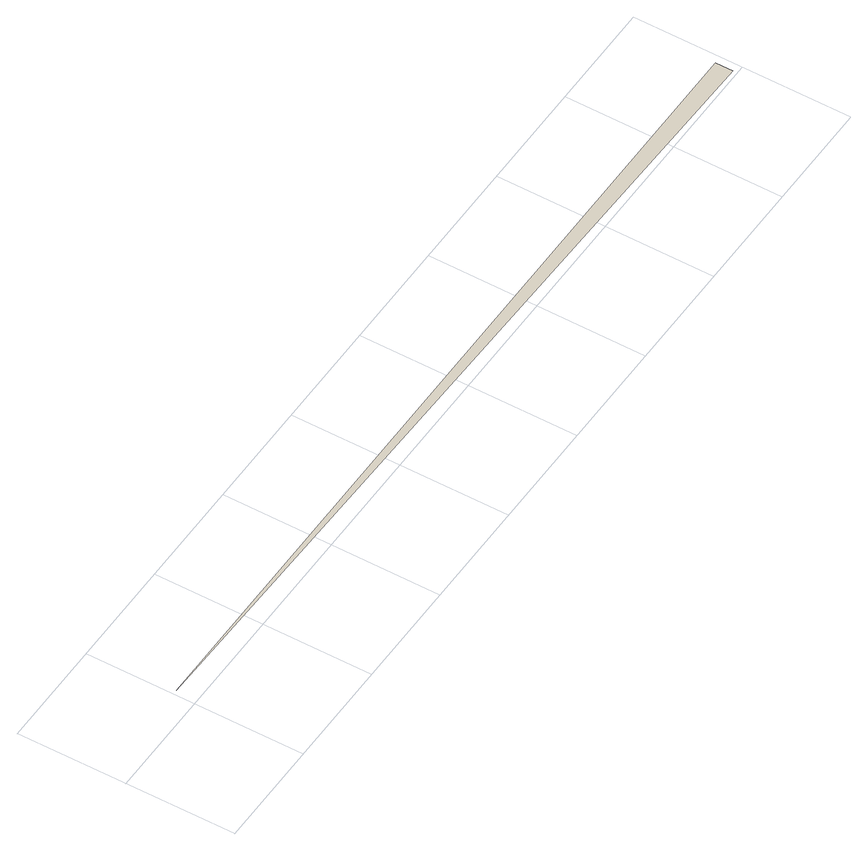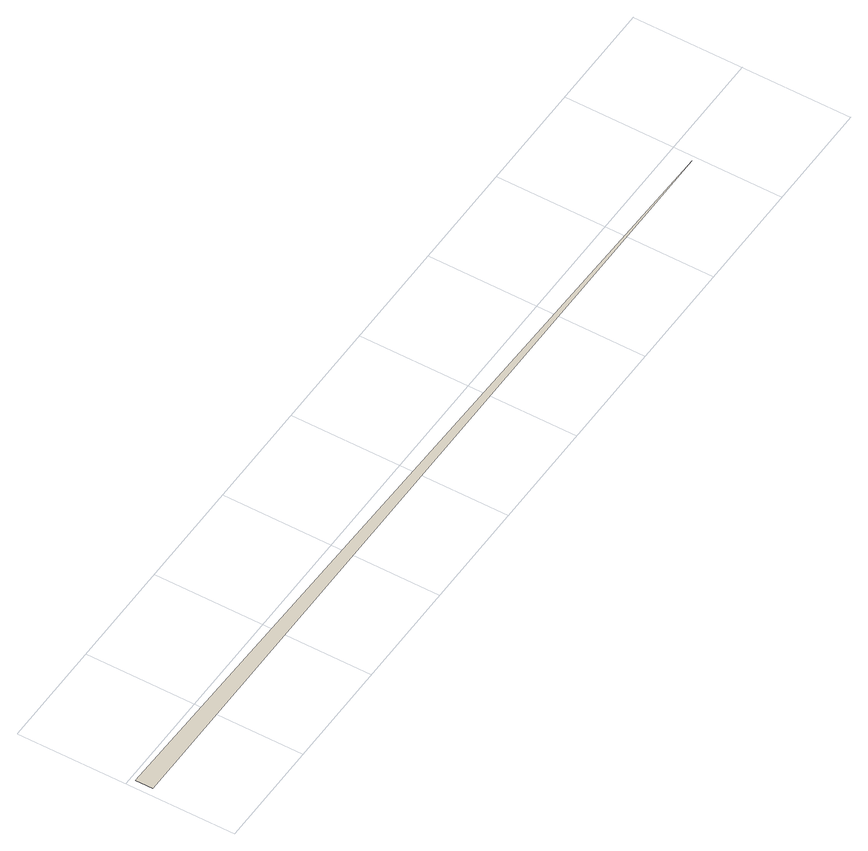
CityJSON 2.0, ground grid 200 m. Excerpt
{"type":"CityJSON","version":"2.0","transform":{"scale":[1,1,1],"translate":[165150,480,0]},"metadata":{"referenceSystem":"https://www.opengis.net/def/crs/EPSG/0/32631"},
"CityObjects":{
"building1":{"type":"Building","attributes":{"properties":{"Pset_BuildingCommon":{"Reference":"Project Information","NumberOfStoreys":2},"Other":{"Category":"Project Information","Client Name":"Owner","Project Address":"Enter address here","Project Issue Date":"Issue Date","Project Name":"Project Name","Project Number":"Project Number","Project Status":"Project Status"}}},"geometry":[{"type":"MultiSurface","lod":"2.2","boundaries":[[[0,1,2]]]}]}
},
"vertices":[
[10,40,0],[1586,40,0],[1586,8,0]
]}
